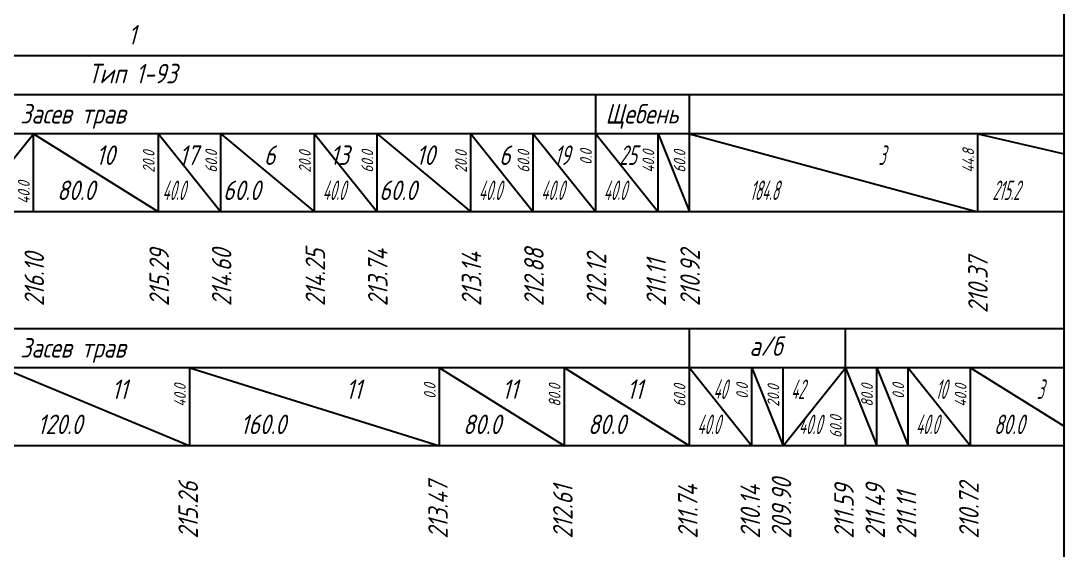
# Model space of a CAD drawing. Extents: x 2172 to 5772, y -842 to -248.
# Drawn here: x 2973.6 to 3107.2, y -705.9 to -638 of the extents above; entities that cross this region are included whole.
import ezdxf

# ---------------------------------------------------------------- set-up
doc = ezdxf.new("R2010")
doc.units = 0
doc.header["$MEASUREMENT"] = 0
doc.linetypes.add('TP0', pattern=[0])
doc.layers.get('0').update_dxf_attribs({"linetype": 'CONTINUOUS'})
for name, color, linetype in [('ЛЕВЫЙ_ЛОТОК_УКЛОНЫ', 7, 'CONTINUOUS'), ('ОТМЕТКИ_КЮВЕТОВ', 7, 'CONTINUOUS'), ('ЧЕРНЫЕ_ОТМЕТКИ', 7, 'CONTINUOUS')]:
    doc.layers.add(name, color=color, linetype=linetype)
doc.styles.add('ГОСТ', font='gost.TTF', dxfattribs={"oblique": 15, "height": 1})

msp = doc.modelspace()

# ---------------------------------------------------------------- linework, layer by layer
at = {"linetype": 'TP0'}
for p, q in [((3107.23, -642.48), (2267.23, -642.48)), ((3107.23, -647.48), (2267.23, -647.48)), ((3107.23, -652.48), (2267.23, -652.48)), ((3107.23, -662.48), (2267.23, -662.48)), ((3107.23, -677.48), (2267.23, -677.48)), ((3107.23, -692.48), (2267.23, -692.48))]:
    msp.add_line(p, q, dxfattribs=at)
msp.add_line((3107.23, -682.48), (2267.23, -682.48))
at = {"linetype": 'Continuous'}
msp.add_lwpolyline([(3107.23, -837.48), (3107.23, -447.02)], dxfattribs=at)
at = {"layer": 'ЛЕВЫЙ_ЛОТОК_УКЛОНЫ'}
for p, q in [((3059.23, -662.48), (3059.23, -652.48)), ((3059.23, -652.48), (3096.19, -662.48)), ((3096.19, -662.48), (3096.19, -652.48)), ((3096.19, -652.48), (3107.23, -655.04))]:
    msp.add_line(p, q, dxfattribs=at)
at = {"layer": 'ОТМЕТКИ_КЮВЕТОВ'}
for p, q in [((3047.23, -662.48), (3047.23, -647.48)), ((3059.23, -662.48), (3059.23, -647.48)), ((2967.22, -662.48), (2975.23, -652.48)), ((2975.23, -662.48), (2975.23, -652.48)), ((2975.23, -652.48), (2991.23, -662.48)), ((2991.23, -662.48), (2991.23, -652.48)), ((2991.23, -652.48), (2999.23, -662.48)), ((2999.23, -662.48), (2999.23, -652.48)), ((2999.23, -652.48), (3011.23, -662.48)), ((3011.23, -662.48), (3011.23, -652.48)), ((3011.23, -652.48), (3019.23, -662.48)), ((3019.23, -662.48), (3019.23, -652.48)), ((3019.23, -652.48), (3031.23, -662.48)), ((3031.23, -662.48), (3031.23, -652.48)), ((3031.23, -652.48), (3039.23, -662.48)), ((3039.23, -662.48), (3039.23, -652.48)), ((3039.23, -652.48), (3047.23, -662.48)), ((3047.23, -652.48), (3055.23, -662.48)), ((3055.23, -662.48), (3055.23, -652.48)), ((3055.23, -652.48), (3059.23, -662.48)), ((3059.23, -692.48), (3059.23, -677.48)), ((3079.23, -692.48), (3079.23, -677.48)), ((2971.23, -682.48), (2995.23, -692.48)), ((2995.23, -692.48), (2995.23, -682.48)), ((2995.23, -682.48), (3027.23, -692.48)), ((3027.23, -692.48), (3027.23, -682.48)), ((3027.23, -682.48), (3043.22, -692.48)), ((3043.22, -692.48), (3043.22, -682.48)), ((3043.22, -682.48), (3059.23, -692.48)), ((3059.23, -682.48), (3067.23, -692.48)), ((3067.23, -692.48), (3067.23, -682.48)), ((3067.23, -682.48), (3071.23, -692.48)), ((3071.23, -692.48), (3071.23, -682.48)), ((3071.23, -692.48), (3079.23, -682.48)), ((3079.23, -682.48), (3083.23, -692.48)), ((3083.23, -692.48), (3083.23, -682.48)), ((3083.23, -682.48), (3087.23, -692.48)), ((3087.23, -692.48), (3087.23, -682.48)), ((3087.23, -682.48), (3095.23, -692.48)), ((3095.23, -692.48), (3095.23, -682.48)), ((3095.23, -682.48), (3107.23, -689.98))]:
    msp.add_line(p, q, dxfattribs=at)

# ---------------------------------------------------------------- texts
at = {"style": 'ГОСТ', "oblique": 15}
for s, p in [('Засев трав', (2973.52, -651.17)), ('Щебень', (3048.48, -651.17)), ('Засев трав', (2973.52, -681.17)), ('а/б', (3066.92, -680.95))]:
    msp.add_text(s, height=2.5, dxfattribs=at).set_placement(p)
at = {"char_height": 2.5, "attachment_point": 1, "style": 'ГОСТ'}
for s, width, insert in [('1', 10.9915, (2987.34, -638.54)), ('Тип 1-93', 31.7237, (2982.24, -643.52))]:
    msp.add_mtext_dynamic_manual_height_columns(s, width=width, gutter_width=5, heights=[0], dxfattribs=dict(at, insert=insert))
at = {"layer": 'ОТМЕТКИ_КЮВЕТОВ', "style": 'ГОСТ', "oblique": 15}
for s, p in [('10', (2983.23, -656.48)), ('17', (2993.87, -656.48)), ('6', (3004.73, -656.48)), ('13', (3013.23, -656.48)), ('10', (3024.23, -656.48)), ('6', (3034.85, -656.48)), ('80.0', (2978.23, -660.98)), ('60.0', (2999.49, -660.98)), ('60.0', (3019.49, -660.98)), ('11', (2985.23, -686.48)), ('11', (3015.23, -686.48)), ('11', (3035.23, -686.48)), ('11', (3051.23, -686.48)), ('120.0', (2975.73, -690.98)), ('160.0', (3001.73, -690.98)), ('80.0', (3030.23, -690.98)), ('80.0', (3046.23, -690.98))]:
    msp.add_text(s, height=2.5, dxfattribs=at).set_placement(p)
for s, p in [('20.0', (2990.73, -657.48)), ('60.0', (2998.73, -657.48)), ('20.0', (3010.73, -657.48)), ('60.0', (3018.73, -657.48)), ('20.0', (3030.73, -657.48)), ('60.0', (3038.73, -657.48)), ('0.0', (3046.73, -656.48)), ('40.0', (3054.73, -657.48)), ('60.0', (3058.73, -657.48)), ('44.8', (3095.69, -657.48)), ('40.0', (2974.73, -661.48)), ('40.0', (2994.73, -687.48)), ('0.0', (3026.73, -686.48)), ('80.0', (3042.72, -687.48)), ('60.0', (3058.73, -687.48)), ('0.0', (3066.73, -686.48)), ('20.0', (3070.73, -687.48)), ('80.0', (3082.73, -687.48)), ('0.0', (3086.73, -686.48)), ('40.0', (3094.73, -687.48)), ('60.0', (3078.73, -691.48))]:
    msp.add_text(s, height=1.5, rotation=90, dxfattribs=at).set_placement(p)
for s, width, p in [('19', 0.8, (3041.92, -656.48)), ('25', 0.8, (3050.22, -656.48)), ('3', 0.6, (3083.45, -656.48)), ('40.0', 0.6, (2991.71, -660.98)), ('40.0', 0.6, (3012.23, -660.98)), ('40.0', 0.6, (3032.23, -660.98)), ('40.0', 0.6, (3040.23, -660.98)), ('40.0', 0.6, (3048.23, -660.98)), ('184.8', 0.6, (3066.97, -660.98)), ('215.2', 0.6, (3098.03, -660.98)), ('40', 0.6, (3062.28, -686.48)), ('42', 0.6, (3072.23, -686.48)), ('10', 0.6, (3090.74, -686.48)), ('3', 0.6, (3103.73, -686.48)), ('40.0', 0.6, (3060.23, -690.98)), ('40.0', 0.6, (3073.23, -690.98)), ('40.0', 0.6, (3088.23, -690.98)), ('80.0', 0.8, (3098.23, -690.98))]:
    msp.add_text(s, height=2.5, dxfattribs=dict(at, width=width)).set_placement(p)
at = {"layer": 'ЧЕРНЫЕ_ОТМЕТКИ', "style": 'ГОСТ', "oblique": 15}
for s, p in [('214.25', (3012.57, -674.59)), ('216.10', (2976.57, -674.59)), ('215.29', (2992.57, -674.59)), ('214.60', (3000.57, -674.59)), ('213.74', (3020.57, -674.59)), ('213.14', (3032.57, -674.59)), ('212.88', (3040.57, -674.59)), ('212.12', (3048.57, -674.59)), ('210.92', (3060.57, -674.59)), ('210.37', (3097.44, -675.48)), ('211.11', (3056.23, -674.6)), ('215.26', (2996.28, -704.38)), ('213.47', (3028.28, -704.38)), ('212.61', (3044.27, -704.38)), ('211.74', (3060.28, -704.38)), ('210.14', (3068.28, -704.38)), ('209.90', (3072.28, -704.38)), ('211.59', (3080.28, -704.38)), ('211.49', (3084.28, -704.38)), ('210.72', (3096.28, -704.38)), ('211.11', (3088.28, -704.38))]:
    msp.add_text(s, height=2.5, rotation=90, dxfattribs=at).set_placement(p)

doc.saveas('drawing.dxf')
